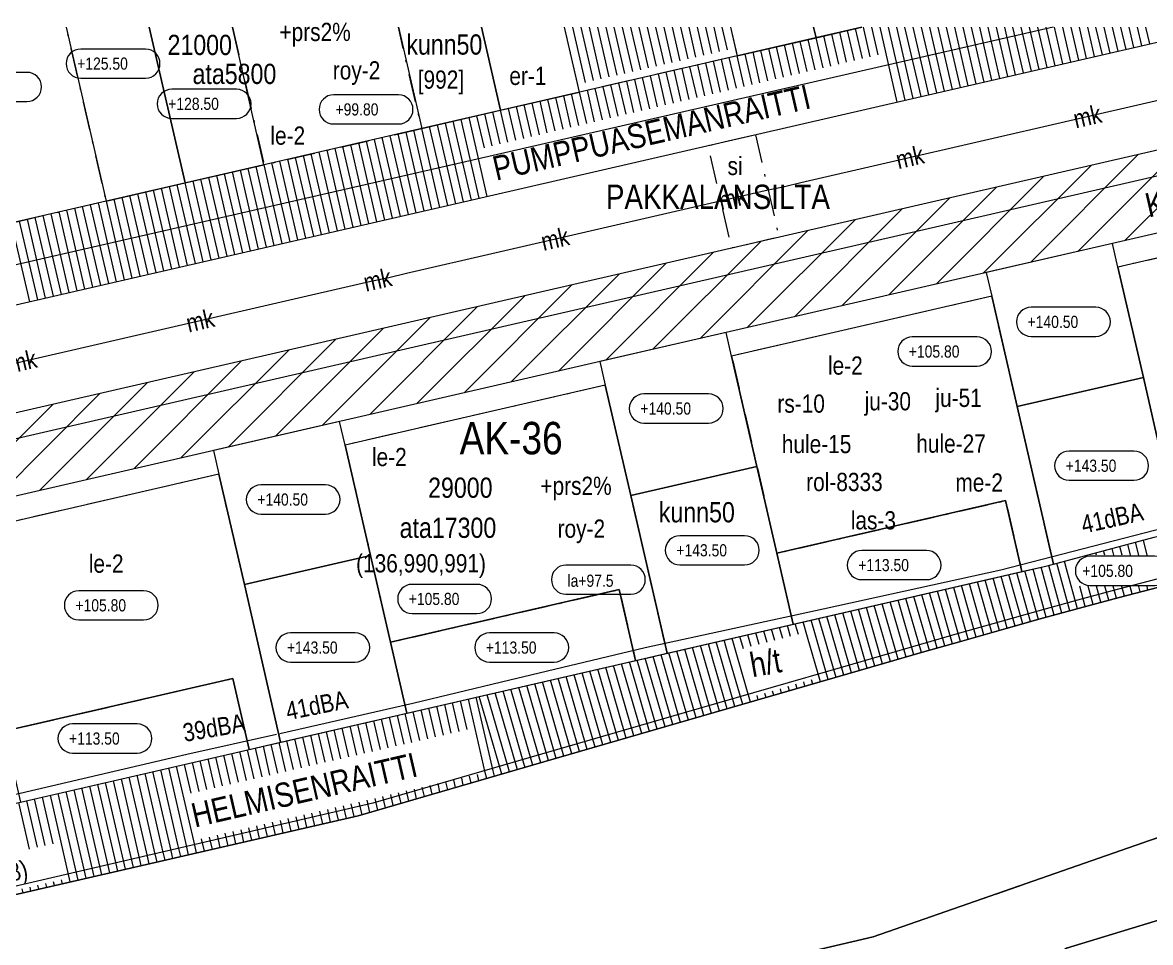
# Model space of a CAD drawing. Header units: metres. Extents: x 24485995 to 24488038, y 6819999 to 6822001.
# Drawn here: x 24487137.2 to 24487276.6, y 6821886.9 to 6822000.6 of the extents above; entities that cross this region are included whole.
import ezdxf

# ---------------------------------------------------------------- set-up
doc = ezdxf.new("R2010")
doc.units = ezdxf.units.M
for name, pattern in [('k10040', [10.3, 3.5, -1.5, 0.3, -1.5, 3.5]), ('K10271', [0]), ('k10400', [0]), ('K10430', [0]), ('k10rt0', [0]), ('k10vi1', [0])]:
    doc.linetypes.add(name, pattern=pattern)
for name, color, linetype, lineweight in [('AK_AsemakaavaTeksti_Kadun_puistonnimi', 7, 'Continuous', 0), ('AK_JohdoillevarattuTeksti', 7, 'Continuous', 0), ('AK_JohdoillevarattuViiva', 7, 'Continuous', 0), ('AK_Kaavamerkinta_Kayttotarkoitusalue', 7, 'Continuous', 0), ('AK_Katualue_Pihakatu', 7, 'Continuous', 0), ('AK_KayttotarkoitusSymboliViiva_Rautatiealueen_kuvio', 14, 'Continuous', 0), ('AK_KayttotarkoitusSymboliViiva_Virkistysalueen_kuvio_murtoviiva', 7, 'Continuous', 0), ('AK_KayttotarkoitusViiva', 7, 'Continuous', 0), ('AK_LiikennointiViiva_Meluvalli_-aita', 7, 'Continuous', 0), ('AK_LiikennointiViiva_Polkuviivoitus', 7, 'Continuous', 0), ('AK_MuuAsemakaavaTeksti_Alueenosan_kayttotarkoitus', 7, 'Continuous', 0), ('AK_MuuAsemakaavaTeksti_Erityismaarays', 7, 'Continuous', 0), ('AK_MuuAsemakaavaViiva_alueenosan_raja', 7, 'Continuous', 0), ('AK_RakennusalaTeksti_Kerrosala_tai_luku', 7, 'Continuous', 0), ('AK_RakennusalaTeksti_Rakennusoikeus', 7, 'Continuous', 0), ('AK_RakennusalaViiva_Rakennusalan_raja__I_', 7, 'Continuous', 0), ('AK_RakentaminenTeksti_Korkeusmerkinta', 7, 'Continuous', 0), ('AK_RakentaminenTeksti_Korkeusmerkinta_ja_soikio', 7, 'Continuous', 0), ('AK_RakentaminenTeksti_Rakentamismaarays', 7, 'Continuous', 0), ('AK_RakentaminenViiva_dB_yms_aaltoviiva', 7, 'Continuous', 0), ('AK_Tontti_Sitova', 7, 'Continuous', 0), ('AK_YmparistoViiva_Istutettava_puurivi', 7, 'Continuous', 0)]:
    doc.layers.add(name, color=color, linetype=linetype, lineweight=lineweight)
doc.styles.add('ArialNarrow', font='ARIALN.TTF')

# ---------------------------------------------------------------- blocks, each defined once
blk = doc.blocks.new('AKP43')
at = {"layer": 'AK_RakentaminenTeksti_Korkeusmerkinta_ja_soikio', "color": 7, "linetype": 'Continuous', "lineweight": 13}
for p, q in [((4, 1.8), (-4, 1.8)), ((-4, -1.8), (4, -1.8))]:
    blk.add_line(p, q, dxfattribs=at)
for centre, start, end in [((-4, 0), 90, 270), ((4, 0), 270, 90)]:
    blk.add_arc(centre, 1.8, start, end, dxfattribs=at)

msp = doc.modelspace()

# ---------------------------------------------------------------- hatches: boundary and pattern name
at = {"layer": 'AK_Katualue_Pihakatu', "linetype": 'Continuous', "lineweight": 0}
h = msp.add_hatch(dxfattribs=at)
h.set_pattern_fill('ANSI31', style=0)
h.paths.add_polyline_path([(24487381.48, 6822000), (24487424.31, 6821996.7), (24487446.24, 6821995.01), (24487457.21, 6821994.16), (24487513.26, 6821989.85), (24487550.35, 6821998.35), (24487548.17, 6821977.13), (24487456.44, 6821984.19), (24487445.48, 6821985.04), (24487434.51, 6821985.88), (24487354.75, 6821992.03), (24487353.75, 6821992.11), (24487319.64, 6821984.26), (24487113.05, 6821936.72), (24487110.81, 6821946.46), (24487343.46, 6822000)], flags=0)

# ---------------------------------------------------------------- linework, layer by layer
at = {"layer": 'AK_JohdoillevarattuViiva', "linetype": 'Continuous', "lineweight": 5, "flags": 128}
msp.add_lwpolyline([(24487010.43, 6821959.53), (24487021.7, 6821967.03), (24487023.77, 6821968.27), (24487035, 6821975.74), (24487037.09, 6821976.96), (24487038.78, 6821978.18), (24487050.8, 6821985.64), (24487076.75, 6821969.81), (24487080.59, 6821967.47), (24487106.54, 6821951.64), (24487131.53, 6821957.39), (24487133.92, 6821957.89), (24487135.92, 6821958.4), (24487180.26, 6821968.6), (24487182.45, 6821969.09), (24487184.64, 6821969.61), (24487228.98, 6821979.81), (24487231.37, 6821980.32), (24487233.37, 6821980.82), (24487277.71, 6821991.03), (24487316.7, 6822000)], dxfattribs=at)
at = {"layer": 'AK_KayttotarkoitusSymboliViiva_Rautatiealueen_kuvio', "linetype": 'k10rt0', "lineweight": 9, "flags": 128}
for points in [[(24487621.02, 6821897.37), (24487603.56, 6821904.89), (24487596.82, 6821907.71), (24487591.09, 6821910.18), (24487585.32, 6821912.57), (24487579.53, 6821914.89), (24487573.7, 6821917.14), (24487567.85, 6821919.3), (24487536.24, 6821929.21), (24487532.03, 6821930.19), (24487526.01, 6821931.81), (24487519.96, 6821933.35), (24487513.9, 6821934.81), (24487507.82, 6821936.2), (24487501.72, 6821937.5), (24487495.6, 6821938.72), (24487489.47, 6821939.86), (24487483.33, 6821940.92), (24487477.17, 6821941.9), (24487471, 6821942.8), (24487464.81, 6821943.62), (24487458.62, 6821944.35), (24487450.47, 6821945.2), (24487444.19, 6821945.75), (24487437.87, 6821946.23), (24487431.55, 6821946.62), (24487425.23, 6821946.94), (24487418.9, 6821947.17), (24487412.57, 6821947.32), (24487406.24, 6821947.38), (24487399.91, 6821947.37), (24487393.58, 6821947.28), (24487387.25, 6821947.1), (24487380.92, 6821946.84), (24487374.6, 6821946.5), (24487368.28, 6821946.08), (24487361.97, 6821945.57), (24487355.66, 6821944.99), (24487349.37, 6821944.32), (24487343.08, 6821943.57), (24487336.8, 6821942.74), (24487330.53, 6821941.83), (24487324.28, 6821940.84), (24487317.56, 6821939.68), (24487311.81, 6821938.62), (24487305.6, 6821937.39), (24487299.43, 6821936.08), (24487292.42, 6821934.49), (24487287.46, 6821933.31), (24487282.52, 6821932.09), (24487277.61, 6821930.83), (24487272.7, 6821929.54), (24487267.82, 6821928.22), (24487262.95, 6821926.88), (24487258.76, 6821925.71), (24487253.26, 6821924.15), (24487248.43, 6821922.77), (24487243.61, 6821921.38), (24487239.2, 6821920.1), (24487221.1, 6821914.86), (24487201.63, 6821909.22)], [(24486973.74, 6821820.32), (24487023.34, 6821829.8), (24487026.29, 6821830.36), (24487028.7, 6821830.82), (24487033.03, 6821831.97), (24487042.39, 6821834.44), (24487117.72, 6821854.36), (24487121.98, 6821855.49), (24487125.34, 6821856.38), (24487159.87, 6821866.63), (24487185.87, 6821874.36), (24487197.66, 6821877.13), (24487242.3, 6821887.63), (24487291.83, 6821904.85), (24487336.31, 6821913.34), (24487383.89, 6821918.03), (24487411.38, 6821918.41), (24487415.03, 6821918.46), (24487414.98, 6821921.46), (24487461.5, 6821915.68), (24487471.75, 6821914.38), (24487487.67, 6821908.43), (24487519.16, 6821902.87), (24487527.06, 6821901.47), (24487567.17, 6821886), (24487600.39, 6821873.18)], [(24487201.63, 6821909.22), (24487178.68, 6821902.57), (24487123.82, 6821889.95), (24487109.2, 6821886.58), (24487041.96, 6821871.11), (24487022.91, 6821861.6), (24487018.04, 6821860.48), (24486973.69, 6821850.27), (24486973.7, 6821845.74)]]:
    msp.add_lwpolyline(points, dxfattribs=at)
at = {"layer": 'AK_KayttotarkoitusSymboliViiva_Virkistysalueen_kuvio_murtoviiva', "linetype": 'k10vi1', "lineweight": 9, "flags": 128}
for points in [[(24487320.59, 6821810.85), (24487337.63, 6821832.09), (24487315.7, 6821841.06), (24487315.81, 6821863.75), (24487338.82, 6821866.85), (24487344.83, 6821869.09), (24487355.97, 6821875.03), (24487365.04, 6821866.25), (24487368.78, 6821870.9), (24487373.85, 6821866.84), (24487378.23, 6821872.29), (24487381.35, 6821869.79), (24487386.15, 6821875.78), (24487353.9, 6821912.93), (24487354.24, 6821915.11), (24487336.31, 6821913.34), (24487291.83, 6821904.85), (24487242.3, 6821887.63), (24487197.66, 6821877.13), (24487199.84, 6821869.59), (24487219.75, 6821869.64), (24487241.98, 6821851.81), (24487265.77, 6821832.72), (24487268.76, 6821797.28), (24487270.66, 6821795.67), (24487312.39, 6821760.2), (24487317.17, 6821761.04), (24487305.75, 6821770.95), (24487296.32, 6821782.51), (24487278.23, 6821806.88), (24487288.59, 6821818.86), (24487307.26, 6821818.86), (24487313.1, 6821801.69), (24487317.14, 6821806.31), (24487339.25, 6821788.57), (24487340.94, 6821790.67), (24487321.06, 6821806.63)], [(24487241.84, 6821868.91), (24487266.2, 6821886.19), (24487280, 6821890.41), (24487294.61, 6821870.85), (24487269.72, 6821849.21), (24487265.14, 6821856.2), (24487253.34, 6821854.54), (24487241.62, 6821865.16)]]:
    msp.add_lwpolyline(points, dxfattribs=at)
at = {"layer": 'AK_KayttotarkoitusViiva', "linetype": 'Continuous', "lineweight": 20, "flags": 128}
for points in [[(24487240.9, 6822000), (24487105.65, 6821968.88)], [(24487107.89, 6821959.13), (24487285.49, 6822000)], [(24487343.46, 6822000), (24487110.81, 6821946.46)], [(24487319.64, 6821984.26), (24487113.05, 6821936.72)], [(24487121.35, 6821900.67), (24487263.8, 6821933.45), (24487277.04, 6821936.99), (24487286.02, 6821939.24), (24487298.14, 6821942.04), (24487310.68, 6821944.51), (24487318.65, 6821946.07), (24487328.08, 6821947.62)], [(24487123.82, 6821889.95), (24487178.68, 6821902.57), (24487201.63, 6821909.22), (24487221.1, 6821914.86), (24487239.2, 6821920.1), (24487243.61, 6821921.38), (24487248.43, 6821922.77), (24487253.26, 6821924.15), (24487258.76, 6821925.71), (24487262.95, 6821926.88), (24487267.82, 6821928.22), (24487272.7, 6821929.54), (24487277.61, 6821930.83), (24487282.52, 6821932.09), (24487287.46, 6821933.31), (24487292.42, 6821934.49), (24487299.43, 6821936.08), (24487305.6, 6821937.39), (24487311.81, 6821938.62), (24487317.56, 6821939.68), (24487324.28, 6821940.84), (24487330.53, 6821941.83), (24487336.8, 6821942.74), (24487343.14, 6821943.58)], [(24487317.17, 6821761.04), (24487312.39, 6821760.2), (24487270.66, 6821795.67), (24487268.76, 6821797.28), (24487265.77, 6821832.72), (24487241.98, 6821851.81), (24487219.75, 6821869.64), (24487199.84, 6821869.59), (24487197.66, 6821877.13), (24487242.3, 6821887.63), (24487291.83, 6821904.85), (24487336.31, 6821913.34), (24487354.24, 6821915.11)], [(24487239.4, 6821867.17), (24487253.34, 6821854.54), (24487265.14, 6821856.2), (24487269.72, 6821849.21), (24487294.61, 6821870.85), (24487280, 6821890.41), (24487266.2, 6821886.19), (24487239.4, 6821867.17)]]:
    msp.add_lwpolyline(points, dxfattribs=at)
at = {"layer": 'AK_LiikennointiViiva_Meluvalli_-aita', "linetype": 'Continuous', "lineweight": 5, "flags": 128}
msp.add_lwpolyline([(24487282.28, 6821933.06), (24487272.45, 6821930.51), (24487267.56, 6821929.19), (24487262.68, 6821927.85), (24487257.11, 6821926.28), (24487252.98, 6821925.11), (24487248.15, 6821923.73), (24487243.33, 6821922.34), (24487238.52, 6821920.94), (24487220.83, 6821915.82), (24487201.35, 6821910.18), (24487180.5, 6821904.14), (24487123.59, 6821890.92)], dxfattribs=at)
at = {"layer": 'AK_LiikennointiViiva_Polkuviivoitus', "linetype": 'Continuous', "lineweight": 0, "flags": 128}
for points in [[(24487206.77, 6821993.17), (24487205.2, 6822000)], [(24487207.75, 6821993.4), (24487206.23, 6822000)], [(24487208.72, 6821993.62), (24487207.25, 6822000)], [(24487209.7, 6821993.85), (24487208.28, 6822000)], [(24487210.67, 6821994.07), (24487209.31, 6822000)], [(24487211.65, 6821994.29), (24487210.33, 6822000)], [(24487212.62, 6821994.52), (24487211.36, 6822000)], [(24487213.6, 6821994.74), (24487212.39, 6822000)], [(24487214.57, 6821994.97), (24487213.41, 6822000)], [(24487215.54, 6821995.19), (24487214.44, 6822000)], [(24487216.52, 6821995.42), (24487215.46, 6822000)], [(24487217.49, 6821995.64), (24487216.49, 6822000)], [(24487218.47, 6821995.86), (24487217.52, 6822000)], [(24487219.44, 6821996.09), (24487218.54, 6822000)], [(24487220.42, 6821996.31), (24487219.57, 6822000)], [(24487221.39, 6821996.54), (24487220.59, 6822000)], [(24487222.37, 6821996.76), (24487221.62, 6822000)], [(24487223.34, 6821996.99), (24487222.65, 6822000)], [(24487224.32, 6821997.21), (24487223.67, 6822000)], [(24487240.99, 6821996.12), (24487240.14, 6821999.82)], [(24487241.96, 6821996.35), (24487241.12, 6822000)], [(24487242.93, 6821996.58), (24487242.15, 6822000)], [(24487245.3, 6821990.75), (24487243.17, 6822000)], [(24487246.28, 6821990.98), (24487244.2, 6822000)], [(24487247.25, 6821991.2), (24487245.23, 6822000)], [(24487248.23, 6821991.42), (24487246.25, 6822000)], [(24487249.2, 6821991.65), (24487247.28, 6822000)], [(24487250.17, 6821991.87), (24487248.3, 6822000)], [(24487251.15, 6821992.1), (24487249.33, 6822000)], [(24487252.12, 6821992.32), (24487250.36, 6822000)], [(24487253.1, 6821992.55), (24487251.38, 6822000)], [(24487254.07, 6821992.77), (24487252.41, 6822000)], [(24487255.05, 6821992.99), (24487253.43, 6822000)], [(24487256.02, 6821993.22), (24487254.46, 6822000)], [(24487257, 6821993.44), (24487255.49, 6822000)], [(24487257.97, 6821993.67), (24487256.51, 6822000)], [(24487258.94, 6821993.89), (24487257.54, 6822000)], [(24487259.92, 6821994.12), (24487258.57, 6822000)], [(24487260.89, 6821994.34), (24487259.59, 6822000)], [(24487261.87, 6821994.56), (24487260.62, 6822000)], [(24487262.84, 6821994.79), (24487261.64, 6822000)], [(24487263.82, 6821995.01), (24487262.67, 6822000)], [(24487264.79, 6821995.24), (24487263.7, 6822000)], [(24487265.77, 6821995.46), (24487264.72, 6822000)], [(24487266.74, 6821995.68), (24487265.75, 6822000)], [(24487267.72, 6821995.91), (24487266.77, 6822000)], [(24487268.69, 6821996.13), (24487267.8, 6822000)], [(24487269.66, 6821996.36), (24487268.83, 6822000)], [(24487270.64, 6821996.58), (24487269.85, 6822000)], [(24487271.61, 6821996.81), (24487270.88, 6822000)], [(24487272.59, 6821997.03), (24487271.91, 6822000)], [(24487273.56, 6821997.25), (24487272.93, 6822000)], [(24487274.54, 6821997.48), (24487273.96, 6822000)], [(24487275.51, 6821997.7), (24487274.98, 6822000)], [(24487276.49, 6821997.93), (24487276.01, 6822000)], [(24487235.15, 6821994.75), (24487234.29, 6821998.48)], [(24487236.12, 6821994.98), (24487235.26, 6821998.7)], [(24487237.09, 6821995.2), (24487236.24, 6821998.93)], [(24487238.07, 6821995.43), (24487237.21, 6821999.15)], [(24487239.04, 6821995.66), (24487238.19, 6821999.38)], [(24487240.01, 6821995.89), (24487239.16, 6821999.6)], [(24487229.31, 6821993.37), (24487228.44, 6821997.13)], [(24487230.28, 6821993.6), (24487229.42, 6821997.36)], [(24487231.25, 6821993.83), (24487230.39, 6821997.58)], [(24487232.23, 6821994.06), (24487231.36, 6821997.81)], [(24487233.2, 6821994.29), (24487232.34, 6821998.03)], [(24487234.17, 6821994.52), (24487233.31, 6821998.25)], [(24487223.47, 6821991.99), (24487222.59, 6821995.79)], [(24487224.44, 6821992.22), (24487223.57, 6821996.01)], [(24487225.41, 6821992.45), (24487224.54, 6821996.24)], [(24487226.39, 6821992.68), (24487225.52, 6821996.46)], [(24487227.36, 6821992.91), (24487226.49, 6821996.68)], [(24487228.33, 6821993.14), (24487227.47, 6821996.91)], [(24487216.65, 6821990.39), (24487215.77, 6821994.22)], [(24487217.63, 6821990.62), (24487216.75, 6821994.44)], [(24487218.6, 6821990.85), (24487217.72, 6821994.67)], [(24487219.57, 6821991.08), (24487218.7, 6821994.89)], [(24487220.55, 6821991.3), (24487219.67, 6821995.11)], [(24487221.52, 6821991.53), (24487220.64, 6821995.34)], [(24487222.49, 6821991.76), (24487221.62, 6821995.56)], [(24487210.81, 6821989.01), (24487209.92, 6821992.87)], [(24487211.79, 6821989.24), (24487210.9, 6821993.1)], [(24487212.76, 6821989.47), (24487211.87, 6821993.32)], [(24487213.73, 6821989.7), (24487212.85, 6821993.54)], [(24487214.71, 6821989.93), (24487213.82, 6821993.77)], [(24487215.68, 6821990.16), (24487214.8, 6821993.99)], [(24487204.97, 6821987.63), (24487204.08, 6821991.53)], [(24487205.95, 6821987.86), (24487205.05, 6821991.75)], [(24487206.92, 6821988.09), (24487206.03, 6821991.97)], [(24487207.89, 6821988.32), (24487207, 6821992.2)], [(24487208.87, 6821988.55), (24487207.98, 6821992.42)], [(24487209.84, 6821988.78), (24487208.95, 6821992.65)], [(24487199.13, 6821986.26), (24487198.23, 6821990.18)], [(24487200.11, 6821986.49), (24487199.21, 6821990.4)], [(24487201.08, 6821986.72), (24487200.18, 6821990.63)], [(24487202.05, 6821986.95), (24487201.15, 6821990.85)], [(24487203.03, 6821987.18), (24487202.13, 6821991.08)], [(24487204, 6821987.4), (24487203.1, 6821991.3)], [(24487193.65, 6821978.87), (24487191.41, 6821988.61)], [(24487194.63, 6821979.09), (24487192.38, 6821988.84)], [(24487194.27, 6821985.11), (24487193.36, 6821989.06)], [(24487195.24, 6821985.34), (24487194.33, 6821989.28)], [(24487196.21, 6821985.57), (24487195.31, 6821989.51)], [(24487197.19, 6821985.8), (24487196.28, 6821989.73)], [(24487198.16, 6821986.03), (24487197.26, 6821989.96)], [(24487187.8, 6821977.52), (24487185.56, 6821987.27)], [(24487188.78, 6821977.74), (24487186.54, 6821987.49)], [(24487189.75, 6821977.97), (24487187.51, 6821987.71)], [(24487190.73, 6821978.19), (24487188.49, 6821987.94)], [(24487191.7, 6821978.42), (24487189.46, 6821988.16)], [(24487192.68, 6821978.64), (24487190.43, 6821988.39)], [(24487181.96, 6821976.17), (24487179.71, 6821985.92)], [(24487182.93, 6821976.4), (24487180.69, 6821986.14)], [(24487183.91, 6821976.62), (24487181.66, 6821986.37)], [(24487184.88, 6821976.85), (24487182.64, 6821986.59)], [(24487185.86, 6821977.07), (24487183.61, 6821986.82)], [(24487186.83, 6821977.3), (24487184.59, 6821987.04)], [(24487176.11, 6821974.83), (24487173.87, 6821984.57)], [(24487177.08, 6821975.05), (24487174.84, 6821984.8)], [(24487178.06, 6821975.28), (24487175.82, 6821985.02)], [(24487179.03, 6821975.5), (24487176.79, 6821985.25)], [(24487180.01, 6821975.73), (24487177.77, 6821985.47)], [(24487180.98, 6821975.95), (24487178.74, 6821985.7)], [(24487170.26, 6821973.48), (24487168.02, 6821983.23)], [(24487171.24, 6821973.71), (24487168.99, 6821983.45)], [(24487172.21, 6821973.93), (24487169.97, 6821983.68)], [(24487173.19, 6821974.16), (24487170.94, 6821983.9)], [(24487174.16, 6821974.38), (24487171.92, 6821984.13)], [(24487175.14, 6821974.61), (24487172.89, 6821984.35)], [(24487163.44, 6821971.91), (24487161.2, 6821981.66)], [(24487164.42, 6821972.14), (24487162.17, 6821981.88)], [(24487165.39, 6821972.36), (24487163.15, 6821982.11)], [(24487166.36, 6821972.59), (24487164.12, 6821982.33)], [(24487167.34, 6821972.81), (24487165.1, 6821982.56)], [(24487168.31, 6821973.04), (24487166.07, 6821982.78)], [(24487169.29, 6821973.26), (24487167.05, 6821983)], [(24487157.59, 6821970.57), (24487155.35, 6821980.31)], [(24487158.57, 6821970.79), (24487156.33, 6821980.54)], [(24487159.54, 6821971.02), (24487157.3, 6821980.76)], [(24487160.52, 6821971.24), (24487158.27, 6821980.99)], [(24487161.49, 6821971.47), (24487159.25, 6821981.21)], [(24487162.47, 6821971.69), (24487160.22, 6821981.43)], [(24487151.75, 6821969.22), (24487149.5, 6821978.97)], [(24487152.72, 6821969.45), (24487150.48, 6821979.19)], [(24487153.7, 6821969.67), (24487151.45, 6821979.42)], [(24487154.67, 6821969.9), (24487152.43, 6821979.64)], [(24487155.64, 6821970.12), (24487153.4, 6821979.87)], [(24487156.62, 6821970.34), (24487154.38, 6821980.09)], [(24487145.9, 6821967.88), (24487143.66, 6821977.62)], [(24487146.87, 6821968.1), (24487144.63, 6821977.85)], [(24487147.85, 6821968.33), (24487145.61, 6821978.07)], [(24487148.82, 6821968.55), (24487146.58, 6821978.3)], [(24487149.8, 6821968.77), (24487147.56, 6821978.52)], [(24487150.77, 6821969), (24487148.53, 6821978.74)], [(24487140.05, 6821966.53), (24487137.81, 6821976.28)], [(24487141.03, 6821966.76), (24487138.78, 6821976.5)], [(24487142, 6821966.98), (24487139.76, 6821976.73)], [(24487142.98, 6821967.2), (24487140.73, 6821976.95)], [(24487143.95, 6821967.43), (24487141.71, 6821977.17)], [(24487144.92, 6821967.65), (24487142.68, 6821977.4)], [(24487138.1, 6821966.08), (24487135.86, 6821975.83)], [(24487139.08, 6821966.31), (24487136.84, 6821976.05)], [(24487273.09, 6821934.78), (24487272.81, 6821935.85)], [(24487274.12, 6821934.78), (24487273.78, 6821936.11)], [(24487275.15, 6821934.78), (24487274.74, 6821936.37)], [(24487276.19, 6821934.78), (24487275.71, 6821936.63)], [(24487269.9, 6821934.78), (24487269.83, 6821935.06)], [(24487270.94, 6821934.78), (24487270.79, 6821935.31)], [(24487272.05, 6821934.78), (24487271.84, 6821935.59)], [(24487263.71, 6821927.09), (24487262.08, 6821933.05)], [(24487264.67, 6821927.36), (24487263.06, 6821933.27)], [(24487265.64, 6821927.62), (24487264.03, 6821933.5)], [(24487266.6, 6821927.89), (24487265, 6821933.76)], [(24487266.22, 6821933.08), (24487265.96, 6821934.02)], [(24487267.56, 6821928.15), (24487266.22, 6821933.08)], [(24487257.92, 6821925.47), (24487256.17, 6821931.69)], [(24487258.88, 6821925.74), (24487257.14, 6821931.91)], [(24487259.85, 6821926.01), (24487258.12, 6821932.14)], [(24487260.81, 6821926.28), (24487259.1, 6821932.36)], [(24487261.77, 6821926.55), (24487260.07, 6821932.59)], [(24487262.74, 6821926.82), (24487261.05, 6821932.81)], [(24487251.18, 6821923.56), (24487249.29, 6821930.11)], [(24487252.14, 6821923.83), (24487250.27, 6821930.33)], [(24487253.11, 6821924.11), (24487251.25, 6821930.56)], [(24487254.07, 6821924.38), (24487252.27, 6821930.79)], [(24487255.03, 6821924.65), (24487253.24, 6821931.01)], [(24487256, 6821924.93), (24487254.22, 6821931.24)], [(24487256.96, 6821925.2), (24487255.19, 6821931.46)], [(24487268.53, 6821928.42), (24487267.84, 6821930.93)], [(24487269.49, 6821928.68), (24487268.88, 6821930.92)], [(24487270.46, 6821928.94), (24487269.92, 6821930.92)], [(24487271.43, 6821929.2), (24487270.96, 6821930.92)], [(24487272.39, 6821929.46), (24487271.99, 6821930.92)], [(24487273.37, 6821929.72), (24487273.06, 6821930.91)], [(24487274.34, 6821929.97), (24487274.09, 6821930.91)], [(24487275.3, 6821930.23), (24487275.13, 6821930.91)], [(24487276.27, 6821930.48), (24487276.16, 6821930.91)], [(24487245.42, 6821921.9), (24487243.44, 6821928.76)], [(24487246.38, 6821922.18), (24487244.42, 6821928.98)], [(24487247.34, 6821922.45), (24487245.39, 6821929.21)], [(24487248.3, 6821922.73), (24487246.37, 6821929.43)], [(24487249.26, 6821923), (24487247.34, 6821929.66)], [(24487250.22, 6821923.28), (24487248.32, 6821929.88)], [(24487239.65, 6821920.23), (24487237.58, 6821927.41)], [(24487240.61, 6821920.51), (24487238.56, 6821927.64)], [(24487241.57, 6821920.79), (24487239.54, 6821927.86)], [(24487242.53, 6821921.07), (24487240.51, 6821928.09)], [(24487243.49, 6821921.34), (24487241.49, 6821928.31)], [(24487244.46, 6821921.62), (24487242.46, 6821928.53)], [(24487232.1, 6821924.73), (24487231.72, 6821926.06)], [(24487233.07, 6821924.98), (24487232.69, 6821926.29)], [(24487234.21, 6821924.65), (24487233.67, 6821926.51)], [(24487235.18, 6821924.89), (24487234.65, 6821926.74)], [(24487236.15, 6821925.14), (24487235.62, 6821926.96)], [(24487237.12, 6821925.38), (24487236.6, 6821927.19)], [(24487226.3, 6821923.21), (24487225.86, 6821924.71)], [(24487227.26, 6821923.47), (24487226.84, 6821924.94)], [(24487228.23, 6821923.72), (24487227.81, 6821925.16)], [(24487229.2, 6821923.97), (24487228.79, 6821925.39)], [(24487230.17, 6821924.23), (24487229.77, 6821925.61)], [(24487231.14, 6821924.48), (24487230.74, 6821925.84)], [(24487235.81, 6821919.11), (24487234.21, 6821924.65)], [(24487236.77, 6821919.39), (24487235.18, 6821924.89)], [(24487237.73, 6821919.67), (24487236.15, 6821925.14)], [(24487238.69, 6821919.95), (24487237.12, 6821925.38)], [(24487221.4, 6821914.94), (24487219.03, 6821923.14)], [(24487222.36, 6821915.22), (24487220.01, 6821923.37)], [(24487221.59, 6821921.48), (24487220.98, 6821923.59)], [(24487222.56, 6821921.72), (24487221.96, 6821923.82)], [(24487223.53, 6821921.97), (24487222.93, 6821924.04)], [(24487224.5, 6821922.21), (24487223.91, 6821924.27)], [(24487225.48, 6821922.45), (24487224.89, 6821924.49)], [(24487215.64, 6821913.28), (24487213.17, 6821921.79)], [(24487216.6, 6821913.55), (24487214.15, 6821922.02)], [(24487217.56, 6821913.83), (24487215.13, 6821922.24)], [(24487218.52, 6821914.11), (24487216.1, 6821922.47)], [(24487219.48, 6821914.39), (24487217.08, 6821922.69)], [(24487220.44, 6821914.67), (24487218.05, 6821922.92)], [(24487224.28, 6821915.78), (24487222.56, 6821921.72)], [(24487225.24, 6821916.06), (24487223.53, 6821921.97)], [(24487226.2, 6821916.33), (24487224.5, 6821922.21)], [(24487227.16, 6821916.61), (24487225.47, 6821922.45)], [(24487209.88, 6821911.61), (24487207.32, 6821920.45)], [(24487210.84, 6821911.88), (24487208.29, 6821920.67)], [(24487211.8, 6821912.16), (24487209.27, 6821920.9)], [(24487212.76, 6821912.44), (24487210.25, 6821921.12)], [(24487213.72, 6821912.72), (24487211.22, 6821921.35)], [(24487214.68, 6821913), (24487212.2, 6821921.57)], [(24487223.32, 6821915.5), (24487221.59, 6821921.48)], [(24487204.11, 6821909.94), (24487201.46, 6821919.1)], [(24487205.07, 6821910.22), (24487202.44, 6821919.32)], [(24487206.03, 6821910.49), (24487203.41, 6821919.55)], [(24487206.99, 6821910.77), (24487204.39, 6821919.77)], [(24487207.95, 6821911.05), (24487205.37, 6821920)], [(24487208.91, 6821911.33), (24487206.34, 6821920.22)], [(24487233.89, 6821918.56), (24487233.73, 6821919.1)], [(24487234.85, 6821918.84), (24487234.69, 6821919.38)], [(24487198.2, 6821908.8), (24487195.61, 6821917.75)], [(24487199.17, 6821909.02), (24487196.58, 6821917.98)], [(24487200.15, 6821909.25), (24487197.56, 6821918.2)], [(24487201.23, 6821909.1), (24487198.53, 6821918.43)], [(24487202.19, 6821909.38), (24487199.51, 6821918.65)], [(24487203.15, 6821909.66), (24487200.49, 6821918.88)], [(24487229.08, 6821917.17), (24487228.93, 6821917.69)], [(24487230.04, 6821917.45), (24487229.89, 6821917.98)], [(24487231, 6821917.72), (24487230.85, 6821918.26)], [(24487231.96, 6821918), (24487231.81, 6821918.54)], [(24487232.93, 6821918.28), (24487232.77, 6821918.82)], [(24487190.19, 6821912.76), (24487189.37, 6821916.32)], [(24487191.17, 6821912.99), (24487190.35, 6821916.54)], [(24487192.14, 6821913.21), (24487191.32, 6821916.77)], [(24487194.39, 6821907.91), (24487192.3, 6821916.99)], [(24487195.36, 6821908.13), (24487193.27, 6821917.22)], [(24487194.67, 6821913.79), (24487193.65, 6821917.3)], [(24487197.22, 6821908.57), (24487194.63, 6821917.53)], [(24487228.12, 6821916.89), (24487227.97, 6821917.41)], [(24487183.37, 6821911.19), (24487182.55, 6821914.75)], [(24487184.35, 6821911.41), (24487183.53, 6821914.97)], [(24487185.32, 6821911.64), (24487184.5, 6821915.2)], [(24487186.29, 6821911.86), (24487185.48, 6821915.42)], [(24487187.27, 6821912.09), (24487186.45, 6821915.65)], [(24487188.24, 6821912.31), (24487187.43, 6821915.87)], [(24487189.22, 6821912.54), (24487188.4, 6821916.09)], [(24487177.52, 6821909.84), (24487176.71, 6821913.4)], [(24487178.5, 6821910.07), (24487177.68, 6821913.63)], [(24487179.47, 6821910.29), (24487178.65, 6821913.85)], [(24487180.45, 6821910.52), (24487179.63, 6821914.08)], [(24487181.42, 6821910.74), (24487180.6, 6821914.3)], [(24487182.4, 6821910.96), (24487181.58, 6821914.52)], [(24487196.43, 6821907.71), (24487194.67, 6821913.79)], [(24487171.68, 6821908.49), (24487170.86, 6821912.06)], [(24487172.65, 6821908.72), (24487171.83, 6821912.28)], [(24487173.63, 6821908.94), (24487172.81, 6821912.51)], [(24487174.6, 6821909.17), (24487173.78, 6821912.73)], [(24487175.58, 6821909.39), (24487174.76, 6821912.95)], [(24487176.55, 6821909.62), (24487175.73, 6821913.18)], [(24487165.83, 6821907.15), (24487165.01, 6821910.71)], [(24487166.81, 6821907.37), (24487165.99, 6821910.94)], [(24487167.78, 6821907.59), (24487166.96, 6821911.16)], [(24487168.75, 6821907.82), (24487167.93, 6821911.39)], [(24487169.73, 6821908.04), (24487168.91, 6821911.61)], [(24487170.7, 6821908.27), (24487169.88, 6821911.83)], [(24487159.98, 6821905.8), (24487159.16, 6821909.37)], [(24487160.96, 6821906.02), (24487160.14, 6821909.59)], [(24487161.93, 6821906.25), (24487161.11, 6821909.82)], [(24487162.91, 6821906.47), (24487162.09, 6821910.04)], [(24487163.88, 6821906.7), (24487163.06, 6821910.26)], [(24487164.86, 6821906.92), (24487164.04, 6821910.49)], [(24487200.27, 6821908.82), (24487200.15, 6821909.25)], [(24487154.46, 6821898.57), (24487152.34, 6821907.8)], [(24487155.44, 6821898.8), (24487153.32, 6821908.02)], [(24487156.41, 6821899.03), (24487154.29, 6821908.25)], [(24487157.39, 6821899.26), (24487155.27, 6821908.47)], [(24487158.36, 6821899.48), (24487156.24, 6821908.69)], [(24487158.04, 6821905.35), (24487157.21, 6821908.92)], [(24487159.01, 6821905.57), (24487158.19, 6821909.14)], [(24487194.56, 6821907.17), (24487194.39, 6821907.91)], [(24487195.52, 6821907.45), (24487195.36, 6821908.13)], [(24487197.39, 6821907.99), (24487197.22, 6821908.57)], [(24487198.35, 6821908.27), (24487198.2, 6821908.8)], [(24487199.31, 6821908.55), (24487199.17, 6821909.02)], [(24487148.96, 6821895.73), (24487146.49, 6821906.45)], [(24487149.94, 6821895.96), (24487147.47, 6821906.68)], [(24487150.91, 6821896.18), (24487148.44, 6821906.9)], [(24487151.88, 6821896.41), (24487149.42, 6821907.12)], [(24487152.52, 6821898.12), (24487150.39, 6821907.35)], [(24487153.49, 6821898.35), (24487151.37, 6821907.57)], [(24487188.79, 6821905.5), (24487188.55, 6821906.54)], [(24487189.75, 6821905.78), (24487189.52, 6821906.77)], [(24487190.71, 6821906.06), (24487190.49, 6821907)], [(24487191.67, 6821906.33), (24487191.47, 6821907.22)], [(24487192.63, 6821906.61), (24487192.44, 6821907.45)], [(24487193.6, 6821906.89), (24487193.41, 6821907.68)], [(24487143.11, 6821894.39), (24487140.65, 6821905.11)], [(24487144.09, 6821894.61), (24487141.62, 6821905.33)], [(24487145.06, 6821894.84), (24487142.6, 6821905.55)], [(24487146.04, 6821895.06), (24487143.57, 6821905.78)], [(24487147.01, 6821895.28), (24487144.55, 6821906)], [(24487147.99, 6821895.51), (24487145.52, 6821906.23)], [(24487183.01, 6821903.83), (24487182.7, 6821905.18)], [(24487183.98, 6821904.11), (24487183.68, 6821905.4)], [(24487184.94, 6821904.38), (24487184.65, 6821905.63)], [(24487185.9, 6821904.66), (24487185.62, 6821905.86)], [(24487186.86, 6821904.94), (24487186.6, 6821906.09)], [(24487187.82, 6821905.22), (24487187.57, 6821906.31)], [(24487138.07, 6821898.46), (24487136.75, 6821904.21)], [(24487139.05, 6821898.68), (24487137.72, 6821904.43)], [(24487140.02, 6821898.9), (24487138.7, 6821904.66)], [(24487141, 6821899.12), (24487139.67, 6821904.88)], [(24487177.22, 6821902.24), (24487176.86, 6821903.81)], [(24487178.2, 6821902.46), (24487177.83, 6821904.04)], [(24487179.17, 6821902.68), (24487178.81, 6821904.26)], [(24487180.13, 6821902.99), (24487179.78, 6821904.49)], [(24487181.09, 6821903.27), (24487180.76, 6821904.72)], [(24487182.05, 6821903.55), (24487181.73, 6821904.95)], [(24487170.4, 6821900.67), (24487170.04, 6821902.22)], [(24487171.38, 6821900.89), (24487171.02, 6821902.44)], [(24487172.35, 6821901.11), (24487171.99, 6821902.67)], [(24487173.32, 6821901.34), (24487172.97, 6821902.9)], [(24487174.3, 6821901.56), (24487173.94, 6821903.13)], [(24487175.27, 6821901.79), (24487174.91, 6821903.35)], [(24487176.25, 6821902.01), (24487175.89, 6821903.58)], [(24487164.55, 6821899.32), (24487164.2, 6821900.85)], [(24487165.53, 6821899.55), (24487165.18, 6821901.08)], [(24487166.5, 6821899.77), (24487166.15, 6821901.31)], [(24487167.48, 6821899.99), (24487167.12, 6821901.53)], [(24487168.45, 6821900.22), (24487168.1, 6821901.76)], [(24487169.43, 6821900.44), (24487169.07, 6821901.99)], [(24487158.71, 6821897.98), (24487158.36, 6821899.48)], [(24487159.68, 6821898.2), (24487159.33, 6821899.71)], [(24487160.66, 6821898.42), (24487160.31, 6821899.94)], [(24487161.63, 6821898.65), (24487161.28, 6821900.17)], [(24487162.6, 6821898.87), (24487162.25, 6821900.4)], [(24487163.58, 6821899.1), (24487163.23, 6821900.62)], [(24487152.86, 6821896.63), (24487152.52, 6821898.12)], [(24487153.83, 6821896.85), (24487153.49, 6821898.35)], [(24487154.81, 6821897.08), (24487154.46, 6821898.57)], [(24487155.78, 6821897.3), (24487155.44, 6821898.8)], [(24487156.76, 6821897.53), (24487156.41, 6821899.03)], [(24487157.73, 6821897.75), (24487157.39, 6821899.26)], [(24487139.22, 6821893.49), (24487139.1, 6821893.98)], [(24487140.19, 6821893.72), (24487140.08, 6821894.2)], [(24487141.16, 6821893.94), (24487141.05, 6821894.42)], [(24487142.14, 6821894.16), (24487142.03, 6821894.65)], [(24487137.27, 6821893.04), (24487137.15, 6821893.53)], [(24487138.24, 6821893.27), (24487138.13, 6821893.75)]]:
    msp.add_lwpolyline(points, dxfattribs=at)
at = {"layer": 'AK_MuuAsemakaavaViiva_alueenosan_raja', "linetype": 'k10040', "lineweight": 5, "flags": 128}
for points in [[(24487129.43, 6822000), (24487122.46, 6821998.4), (24487128.06, 6821974.03), (24487147.55, 6821978.52), (24487142.61, 6822000)], [(24487163.13, 6822000), (24487167.04, 6821983), (24487186.53, 6821987.49), (24487183.65, 6822000)], [(24487206.02, 6821991.97), (24487204.18, 6822000)], [(24487224.7, 6822000), (24487225.51, 6821996.46)], [(24487225.51, 6821996.46), (24487206.02, 6821991.97)], [(24487227.76, 6821986.71), (24487230.67, 6821974.05), (24487224.82, 6821972.7), (24487221.91, 6821985.37), (24487227.76, 6821986.71)], [(24487310.68, 6821944.51), (24487312.3, 6821944.83), (24487307.87, 6821964.11), (24487304.73, 6821977.75), (24487272.57, 6821970.35), (24487275.71, 6821956.71), (24487278.17, 6821945.99), (24487306.43, 6821952.49), (24487308.38, 6821944.06), (24487310.68, 6821944.51)], [(24487260.12, 6821953.12), (24487256.98, 6821966.76), (24487224.82, 6821959.36), (24487227.96, 6821945.72), (24487230.42, 6821935), (24487258.68, 6821941.5), (24487260.7, 6821932.73), (24487263.8, 6821933.45), (24487264.59, 6821933.66), (24487260.12, 6821953.12)], [(24487212.37, 6821942.13), (24487209.22, 6821955.77), (24487177.07, 6821948.37), (24487180.21, 6821934.73), (24487182.67, 6821924.01), (24487210.93, 6821930.51), (24487212.95, 6821921.74), (24487216.85, 6821922.64), (24487212.37, 6821942.13)], [(24487164.62, 6821931.14), (24487161.47, 6821944.78), (24487129.32, 6821937.38), (24487132.46, 6821923.74), (24487134.92, 6821913.02), (24487163.18, 6821919.53), (24487165.2, 6821910.76), (24487169.1, 6821911.65), (24487164.62, 6821931.14)], [(24487354.24, 6821915.11), (24487353.9, 6821912.93), (24487386.15, 6821875.78), (24487381.35, 6821869.79), (24487378.23, 6821872.29), (24487373.85, 6821866.84), (24487368.78, 6821870.9), (24487365.04, 6821866.25), (24487355.97, 6821875.03), (24487344.83, 6821869.09), (24487338.82, 6821866.85), (24487315.81, 6821863.75), (24487315.7, 6821841.06), (24487337.63, 6821832.09), (24487318.72, 6821808.51), (24487340.94, 6821790.67), (24487339.25, 6821788.57), (24487317.14, 6821806.31), (24487313.1, 6821801.69), (24487307.26, 6821818.86), (24487288.59, 6821818.86), (24487278.23, 6821806.88), (24487296.32, 6821782.51), (24487305.75, 6821770.95), (24487317.17, 6821761.04), (24487312.39, 6821760.2), (24487270.66, 6821795.67), (24487268.76, 6821797.28), (24487265.77, 6821832.72), (24487241.98, 6821851.81), (24487219.75, 6821869.64), (24487199.84, 6821869.59), (24487197.66, 6821877.13), (24487242.3, 6821887.63), (24487291.83, 6821904.85), (24487336.31, 6821913.34), (24487354.24, 6821915.11)]]:
    msp.add_lwpolyline(points, dxfattribs=at)
at = {"layer": 'AK_RakennusalaViiva_Rakennusalan_raja__I_', "linetype": 'K10271', "lineweight": 9, "flags": 128}
for points in [[(24487142.61, 6822000), (24487147.55, 6821978.52), (24487157.3, 6821980.76), (24487152.87, 6822000)], [(24487152.87, 6822000), (24487157.3, 6821980.76), (24487167.04, 6821983), (24487163.13, 6822000)], [(24487183.65, 6822000), (24487186.53, 6821987.49), (24487196.28, 6821989.73), (24487193.92, 6822000)], [(24487193.92, 6822000), (24487196.28, 6821989.73), (24487206.02, 6821991.97), (24487204.18, 6822000)], [(24487224.7, 6822000), (24487225.51, 6821996.46), (24487235.26, 6821998.7), (24487234.96, 6822000)], [(24487234.96, 6822000), (24487235.26, 6821998.7), (24487240.9, 6822000)], [(24487310.68, 6821944.51), (24487312.3, 6821944.83), (24487307.87, 6821964.11), (24487304.73, 6821977.75), (24487272.57, 6821970.35), (24487275.71, 6821956.71), (24487278.17, 6821945.99), (24487306.43, 6821952.49), (24487308.38, 6821944.06), (24487310.68, 6821944.51)], [(24487272.57, 6821970.35), (24487271.89, 6821973.27), (24487256.3, 6821969.68), (24487256.98, 6821966.76), (24487260.12, 6821953.12), (24487275.71, 6821956.71), (24487272.57, 6821970.35)], [(24487263.8, 6821933.45), (24487264.59, 6821933.66), (24487260.12, 6821953.12), (24487256.98, 6821966.76), (24487224.82, 6821959.36), (24487227.96, 6821945.72), (24487230.42, 6821935), (24487258.68, 6821941.5), (24487260.7, 6821932.73), (24487263.8, 6821933.45)], [(24487224.82, 6821959.36), (24487224.14, 6821962.28), (24487208.55, 6821958.7), (24487209.22, 6821955.77), (24487212.37, 6821942.13), (24487227.96, 6821945.72), (24487224.82, 6821959.36)], [(24487275.71, 6821956.71), (24487260.12, 6821953.12), (24487264.59, 6821933.66), (24487277.04, 6821936.99), (24487280.07, 6821937.75), (24487278.17, 6821945.99), (24487275.71, 6821956.71)], [(24487212.37, 6821942.13), (24487209.22, 6821955.77), (24487177.07, 6821948.37), (24487180.21, 6821934.73), (24487182.67, 6821924.01), (24487210.93, 6821930.51), (24487212.95, 6821921.74), (24487216.85, 6821922.64), (24487212.37, 6821942.13)], [(24487177.07, 6821948.37), (24487176.39, 6821951.29), (24487160.8, 6821947.71), (24487161.47, 6821944.78), (24487164.62, 6821931.14), (24487180.21, 6821934.73), (24487177.07, 6821948.37)], [(24487230.42, 6821935), (24487227.96, 6821945.72), (24487212.37, 6821942.13), (24487216.85, 6821922.64), (24487232.44, 6821926.23), (24487230.42, 6821935)], [(24487164.62, 6821931.14), (24487161.47, 6821944.78), (24487129.32, 6821937.38), (24487132.46, 6821923.74), (24487134.92, 6821913.02), (24487163.18, 6821919.53), (24487165.2, 6821910.76), (24487169.1, 6821911.65), (24487164.62, 6821931.14)], [(24487258.68, 6821941.5), (24487230.42, 6821935), (24487232.44, 6821926.23), (24487260.7, 6821932.73), (24487258.68, 6821941.5)], [(24487182.67, 6821924.01), (24487180.21, 6821934.73), (24487164.62, 6821931.14), (24487169.1, 6821911.65), (24487184.69, 6821915.24), (24487182.67, 6821924.01)], [(24487210.93, 6821930.51), (24487182.67, 6821924.01), (24487184.69, 6821915.24), (24487212.95, 6821921.74), (24487210.93, 6821930.51)], [(24487163.18, 6821919.53), (24487134.92, 6821913.02), (24487136.94, 6821904.25), (24487165.2, 6821910.76), (24487163.18, 6821919.53)]]:
    msp.add_lwpolyline(points, dxfattribs=at)
at = {"layer": 'AK_RakentaminenViiva_dB_yms_aaltoviiva', "linetype": 'k10400', "lineweight": 0, "flags": 128}
for points in [[(24487279.65, 6821938.48), (24487258.1, 6821932.9), (24487236.12, 6821928.1), (24487214.13, 6821923.3), (24487196.37, 6821919.08), (24487185.44, 6821916.44), (24487169, 6821912.71)], [(24487168.58, 6821912.62), (24487157.51, 6821910.12), (24487122.1, 6821901.86), (24487122.1, 6821901.88)]]:
    msp.add_lwpolyline(points, dxfattribs=at)
at = {"layer": 'AK_Tontti_Sitova', "linetype": 'Continuous', "lineweight": 9, "flags": 128}
msp.add_lwpolyline([(24487253.34, 6821854.54), (24487265.14, 6821856.2), (24487269.72, 6821849.21), (24487294.61, 6821870.85), (24487280, 6821890.41), (24487266.2, 6821886.19), (24487239.4, 6821867.17), (24487253.34, 6821854.54)], dxfattribs=at)
at = {"layer": 'AK_YmparistoViiva_Istutettava_puurivi', "linetype": 'K10430', "lineweight": 5, "elevation": 0, "flags": 128}
for points in [[(24487264.54, 6822000), (24487108.31, 6821964.22)], [(24487111.11, 6821943.36), (24487286.52, 6821983.72), (24487354.6, 6821998.98), (24487433.58, 6821992.99)]]:
    msp.add_lwpolyline(points, dxfattribs=at)

# ---------------------------------------------------------------- block references
at = {"layer": 'AK_RakentaminenTeksti_Korkeusmerkinta_ja_soikio', "color": 7, "lineweight": 5}
for p in [(24487148.39, 6821995.5), (24487133.75, 6821992.62), (24487159.64, 6821990.53), (24487179.65, 6821989.84), (24487265.83, 6821963.59), (24487251.15, 6821959.93), (24487217.98, 6821952.88), (24487270.54, 6821945.82), (24487170.65, 6821941.64), (24487222.43, 6821935.37), (24487244.91, 6821933.54), (24487273.1, 6821932.83), (24487208.36, 6821931.74), (24487148.17, 6821928.57), (24487189.36, 6821929.36), (24487174.31, 6821923.35), (24487198.89, 6821923.35), (24487147.38, 6821912.11)]:
    msp.add_blockref('AKP43', p, dxfattribs=at)

# ---------------------------------------------------------------- texts
at = {"layer": 'AK_AsemakaavaTeksti_Kadun_puistonnimi', "linetype": 'Continuous', "lineweight": 5, "style": 'ArialNarrow'}
for s, rotation, p in [('PUMPPUASEMANRAITTI', 12.958, (24487195.73, 6821981.03)), ('KOELAITOKSENKATU', 12.861, (24487276.36, 6821976.47)), ('HELMISENRAITTI', 12.958, (24487158.49, 6821901.1))]:
    msp.add_text(s, height=3, rotation=rotation, dxfattribs=at).set_placement(p)
msp.add_text('PAKKALANSILTA', height=3, dxfattribs=at).set_placement((24487209.29, 6821977.54))
at = {"layer": 'AK_JohdoillevarattuTeksti', "linetype": 'Continuous', "lineweight": 0, "style": 'ArialNarrow'}
for rotation, p in [(12.959, (24487267.36, 6821987.49)), (12.959, (24487245.43, 6821982.45)), (12.9592, (24487223.51, 6821977.4)), (12.9592, (24487201.58, 6821972.35)), (12.5255, (24487179.64, 6821967.31, 0)), (12.9595, (24487157.73, 6821962.26)), (12.9595, (24487135.8, 6821957.22))]:
    msp.add_text('mk', height=2.25, rotation=rotation, dxfattribs=at).set_placement(p)
at = {"layer": 'AK_Kaavamerkinta_Kayttotarkoitusalue', "linetype": 'Continuous', "lineweight": 0, "style": 'ArialNarrow'}
msp.add_text('AK-36', height=4, dxfattribs=at).set_placement((24487191.22, 6821947.23))
msp.add_text('h/t', height=3, rotation=10.307, dxfattribs=at).set_placement((24487227.4, 6821919.67))
at = {"layer": 'AK_MuuAsemakaavaTeksti_Alueenosan_kayttotarkoitus', "linetype": 'Continuous', "lineweight": 0, "style": 'ArialNarrow'}
for s, p in [('er-1', (24487197.36, 6821992.86)), ('si', (24487224.32, 6821981.73))]:
    msp.add_text(s, height=2.25, dxfattribs=at).set_placement(p)
at = {"layer": 'AK_MuuAsemakaavaTeksti_Erityismaarays', "linetype": 'Continuous', "lineweight": 0, "style": 'ArialNarrow'}
for s, p in [('[992]', (24487186.04, 6821992.4)), ('[992]', (24487186.04, 6821992.4)), ('le-2', (24487167.83, 6821985.48)), ('le-2', (24487236.73, 6821957.07)), ('rs-10', (24487230.48, 6821952.37)), ('le-2', (24487180.38, 6821945.77)), ('rol-8333', (24487234.04, 6821942.69)), ('le-2', (24487145.39, 6821932.6)), ('(136,990,991)', (24487178.42, 6821932.64))]:
    msp.add_text(s, height=2.25, dxfattribs=at).set_placement(p)
for s, rotation, p in [('41dBA', 12.649, (24487268.31, 6821937.41)), ('41dBA', 11.306, (24487169.99, 6821914.36)), ('39dBA', 9.686, (24487157.23, 6821911.69)), ('mek-2(1.8)', 12.561, (24487125.86, 6821892.21))]:
    msp.add_text(s, height=2.25, rotation=rotation, dxfattribs=at).set_placement(p)
at = {"layer": 'AK_RakennusalaTeksti_Kerrosala_tai_luku', "linetype": 'Continuous', "lineweight": 0, "style": 'ArialNarrow'}
for s, p in [('+prs2%', (24487168.95, 6821998.29)), ('roy-2', (24487175.54, 6821993.54)), ('+prs2%', (24487201.19, 6821942.21)), ('roy-2', (24487203.32, 6821936.92))]:
    msp.add_text(s, height=2.25, dxfattribs=at).set_placement(p)
at = {"layer": 'AK_RakennusalaTeksti_Rakennusoikeus', "linetype": 'Continuous', "lineweight": 0, "style": 'ArialNarrow'}
for s, p in [('21000', (24487155.12, 6821996.56)), ('kunn50', (24487184.63, 6821996.61)), ('ata5800', (24487158.21, 6821992.98)), ('29000', (24487187.32, 6821941.85)), ('kunn50', (24487215.83, 6821938.82)), ('ata17300', (24487183.8, 6821936.9))]:
    msp.add_text(s, height=2.5, dxfattribs=at).set_placement(p)
at = {"layer": 'AK_RakentaminenTeksti_Korkeusmerkinta', "linetype": 'Continuous', "lineweight": 0, "style": 'ArialNarrow'}
for s, p in [('+125.50', (24487143.96, 6821994.75)), ('+128.50', (24487155.21, 6821989.78)), ('+99.80', (24487175.88, 6821989.09)), ('+140.50', (24487261.4, 6821962.84)), ('+105.80', (24487246.72, 6821959.18)), ('+140.50', (24487213.55, 6821952.13)), ('+143.50', (24487266.11, 6821945.07)), ('+140.50', (24487166.22, 6821940.89)), ('+143.50', (24487218, 6821934.62)), ('+113.50', (24487240.48, 6821932.79)), ('+105.80', (24487268.16, 6821932.08)), ('la+97.5', (24487204.55, 6821930.86)), ('+105.80', (24487184.93, 6821928.61)), ('+105.80', (24487143.74, 6821927.82)), ('+143.50', (24487169.88, 6821922.6)), ('+113.50', (24487194.46, 6821922.6)), ('+113.50', (24487142.95, 6821911.36))]:
    msp.add_text(s, height=1.5, dxfattribs=at).set_placement(p)
at = {"layer": 'AK_RakentaminenTeksti_Rakentamismaarays', "linetype": 'Continuous', "lineweight": 0, "style": 'ArialNarrow'}
for s, p in [('ju-51', (24487250.01, 6821953.08)), ('ju-30', (24487241.26, 6821952.66)), ('hule-15', (24487231.03, 6821947.37)), ('hule-27', (24487247.64, 6821947.43)), ('me-2', (24487252.48, 6821942.62)), ('las-3', (24487239.55, 6821937.95))]:
    msp.add_text(s, height=2.25, dxfattribs=at).set_placement(p)

doc.saveas('drawing.dxf')
